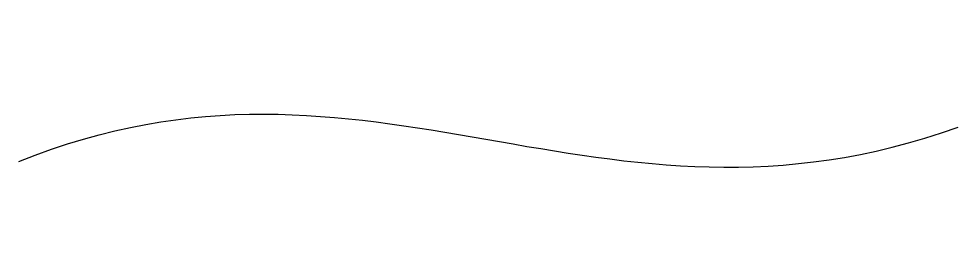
# Model space of a CAD drawing. Header units: millimetres. Extents: x -42 to 58, y 6 to 31.
import ezdxf

# ---------------------------------------------------------------- set-up
doc = ezdxf.new("R2010")
doc.units = ezdxf.units.MM
doc.layers.get('0').update_dxf_attribs({"linetype": 'CONTINUOUS'})

msp = doc.modelspace()

# ---------------------------------------------------------------- linework, layer by layer
msp.add_open_spline([(-42.43, 16.16), (-4.78, 31.41), (19.47, 6.06), (57.86, 19.84)], degree=3)

doc.saveas('drawing.dxf')
